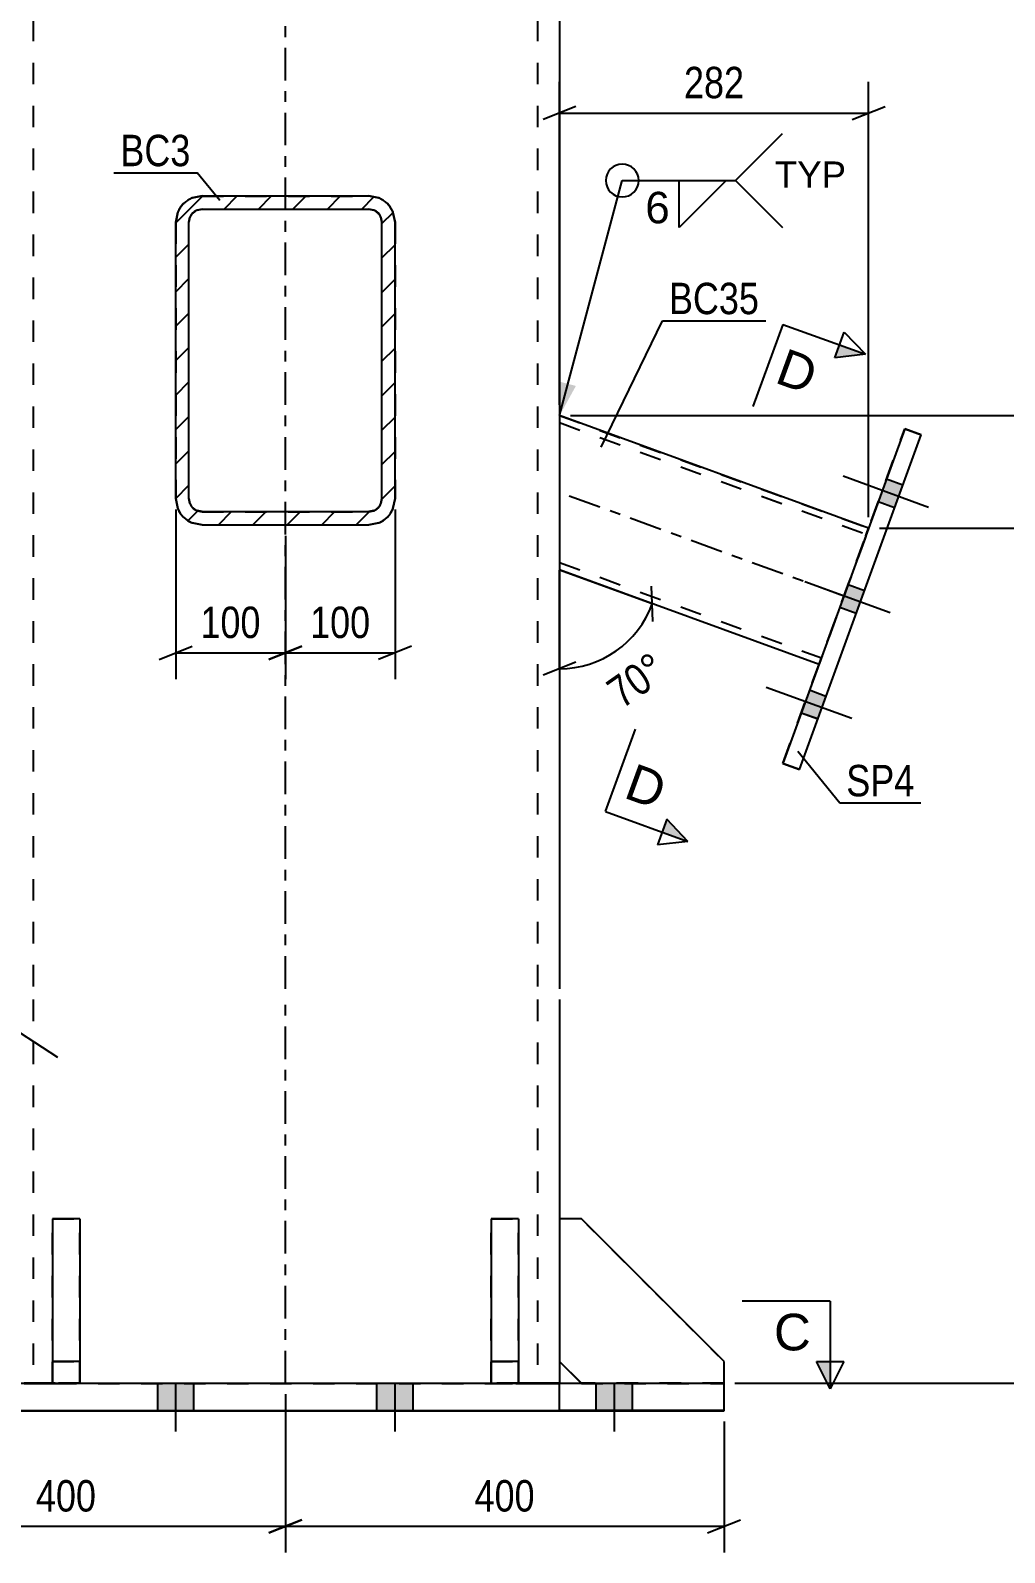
# Model space of a CAD drawing. Header units: millimetres. Extents: x 0 to 594, y 0 to 420.
# Drawn here: x 289.6 to 378.5, y 162 to 300.8 of the extents above; entities that cross this region are included whole.
import ezdxf

# ---------------------------------------------------------------- set-up
doc = ezdxf.new("R2010")
doc.units = ezdxf.units.MM
doc.linetypes.add('DXK_LINE_DOT2', pattern=[3.9198, 1.9599, -1.9599])
doc.linetypes.add('DXK_LINE_DOT3', pattern=[5.9187, 2.979, -0.9799, 0.9799, -0.9799])
doc.styles.add('Arial', font='arial.ttf', dxfattribs={"height": 0.2})
doc.styles.add('Arial Narrow', font='ARIALN.TTF', dxfattribs={"height": 0.2})

# ---------------------------------------------------------------- blocks, each defined once
blk = doc.blocks.new('Bolt-682013357-2105 - 2008')
at = {"linetype": 'Continuous'}
for points in [[(368.43, 257.28), (369.19, 259.34), (367.68, 259.89), (366.93, 257.82)], [(368.43, 257.28), (369.19, 259.35), (367.68, 259.89), (366.93, 257.83)], [(368.43, 257.28), (369.19, 259.35), (367.68, 259.89), (366.93, 257.83)], [(364.93, 247.64), (365.68, 249.71), (364.18, 250.26), (363.42, 248.19)], [(364.93, 247.65), (365.68, 249.72), (364.18, 250.26), (363.42, 248.2)], [(361.42, 238.01), (362.17, 240.08), (360.67, 240.63), (359.92, 238.56)], [(361.42, 238.01), (362.17, 240.08), (360.67, 240.63), (359.92, 238.56)], [(361.42, 238.02), (362.17, 240.08), (360.67, 240.63), (359.92, 238.56)]]:
    blk.add_hatch(color=1, dxfattribs=at).paths.add_polyline_path(points)
at = {"color": 1, "linetype": 'Continuous'}
for p, q in [((371.53, 257.32), (363.73, 260.16)), ((371.53, 257.32), (363.73, 260.16)), ((371.53, 257.32), (363.73, 260.16)), ((369.19, 259.34), (367.68, 259.89)), ((369.19, 259.35), (367.68, 259.89)), ((369.19, 259.35), (367.68, 259.89)), ((368.43, 257.28), (366.93, 257.83)), ((368.43, 257.28), (366.93, 257.83)), ((368.43, 257.28), (366.93, 257.82)), ((368.03, 247.69), (360.23, 250.53)), ((368.03, 247.69), (360.23, 250.52)), ((365.68, 249.71), (364.18, 250.26)), ((365.68, 249.72), (364.18, 250.26)), ((364.93, 247.65), (363.42, 248.2)), ((364.93, 247.64), (363.42, 248.19)), ((364.52, 238.06), (356.72, 240.9)), ((364.52, 238.05), (356.72, 240.89)), ((364.52, 238.06), (356.72, 240.89)), ((362.17, 240.08), (360.67, 240.63)), ((362.17, 240.08), (360.67, 240.63)), ((362.17, 240.08), (360.67, 240.63)), ((361.42, 238.01), (359.92, 238.56)), ((361.42, 238.01), (359.92, 238.56)), ((361.42, 238.02), (359.92, 238.56))]:
    blk.add_line(p, q, dxfattribs=at)
blk = doc.blocks.new('Bolt-682013357-2106 - 2008')
at = {"linetype": 'Continuous'}
for points in [[(281.22, 174.9), (284.52, 174.9), (284.52, 177.4), (281.22, 177.4)], [(281.22, 174.9), (284.52, 174.9), (284.52, 177.4), (281.22, 177.4)], [(301.22, 174.91), (304.52, 174.91), (304.52, 177.41), (301.22, 177.41)], [(301.22, 174.9), (304.52, 174.9), (304.52, 177.4), (301.22, 177.4)], [(321.22, 174.91), (324.52, 174.91), (324.52, 177.41), (321.22, 177.41)], [(321.22, 174.9), (324.52, 174.9), (324.52, 177.4), (321.22, 177.4)], [(341.22, 174.9), (344.52, 174.9), (344.52, 177.4), (341.22, 177.4)], [(341.22, 174.9), (344.52, 174.9), (344.52, 177.4), (341.22, 177.4)]]:
    blk.add_hatch(color=1, dxfattribs=at).paths.add_polyline_path(points)
at = {"color": 1, "linetype": 'Continuous'}
for p, q in [((281.22, 174.9), (281.22, 177.4)), ((281.22, 174.9), (281.22, 177.4)), ((282.87, 173), (282.87, 177.4)), ((282.87, 173), (282.87, 177.4)), ((284.52, 174.9), (284.52, 177.4)), ((284.52, 174.9), (284.52, 177.4)), ((301.22, 174.91), (301.22, 177.41)), ((301.22, 174.9), (301.22, 177.4)), ((302.87, 173.01), (302.87, 177.41)), ((302.87, 173), (302.87, 177.4)), ((304.52, 174.91), (304.52, 177.41)), ((304.52, 174.9), (304.52, 177.4)), ((321.22, 174.91), (321.22, 177.41)), ((321.22, 174.9), (321.22, 177.4)), ((322.87, 173.01), (322.87, 177.41)), ((322.87, 173), (322.87, 177.4)), ((324.52, 174.91), (324.52, 177.41)), ((324.52, 174.9), (324.52, 177.4)), ((341.22, 174.9), (341.22, 177.4)), ((341.22, 174.9), (341.22, 177.4)), ((342.87, 173), (342.87, 177.4)), ((342.87, 173), (342.87, 177.4)), ((344.52, 174.9), (344.52, 177.4)), ((344.52, 174.9), (344.52, 177.4))]:
    blk.add_line(p, q, dxfattribs=at)
blk = doc.blocks.new('Part-682013357-2045 - 2008')
at = {"color": 2, "linetype": 'Continuous'}
for p, q in [((366.06, 255.43), (337.87, 265.69)), ((337.87, 251.64), (361.54, 243.03)), ((337.87, 251.64), (361.54, 243.02))]:
    blk.add_line(p, q, dxfattribs=at)
at = {"color": 7, "linetype": 'DXK_LINE_DOT2'}
for p, q in [((337.87, 265.69), (337.87, 251.64)), ((337.87, 265.69), (366.06, 255.43)), ((337.87, 265.05), (365.85, 254.87)), ((337.87, 265.05), (365.85, 254.86)), ((365.8, 254.73), (361.76, 243.63)), ((365.8, 254.73), (361.8, 243.72)), ((365.79, 254.7), (361.81, 243.75)), ((365.73, 254.52), (361.81, 243.75)), ((365.79, 254.7), (365.73, 254.52)), ((365.79, 254.7), (365.84, 254.82)), ((365.84, 254.82), (365.79, 254.7)), ((365.94, 255.1), (365.8, 254.73)), ((365.8, 254.73), (365.94, 255.1)), ((365.84, 254.82), (365.85, 254.87)), ((365.85, 254.86), (365.84, 254.82)), ((365.85, 254.86), (365.85, 254.87)), ((366.03, 255.34), (365.94, 255.1)), ((365.94, 255.1), (366.03, 255.34)), ((366.06, 255.43), (366.03, 255.34)), ((366.03, 255.34), (366.06, 255.43)), ((366.06, 255.43), (366.06, 255.43)), ((337.87, 252.28), (361.75, 243.59)), ((337.87, 252.28), (361.75, 243.59)), ((361.57, 243.11), (361.54, 243.03)), ((361.54, 243.02), (361.57, 243.11)), ((361.54, 243.02), (361.54, 243.03)), ((361.54, 243.02), (361.54, 243.02)), ((361.66, 243.36), (361.57, 243.11)), ((361.57, 243.11), (361.66, 243.35)), ((361.8, 243.72), (361.66, 243.36)), ((361.66, 243.35), (361.76, 243.63)), ((361.76, 243.63), (361.75, 243.59)), ((361.75, 243.59), (361.76, 243.63)), ((361.75, 243.59), (361.75, 243.59)), ((361.81, 243.75), (361.76, 243.63)), ((361.76, 243.63), (361.81, 243.75))]:
    blk.add_line(p, q, dxfattribs=at)
at = {"color": 7, "linetype": 'DXK_LINE_DOT3'}
blk.add_line((363.8, 249.23), (337.87, 258.67), dxfattribs=at)
blk = doc.blocks.new('Part-682013357-2055 - 2008')
at = {"color": 2, "linetype": 'Continuous'}
for p, q in [((369.36, 264.5), (358.24, 233.96)), ((359.75, 233.41), (370.86, 263.95)), ((359.75, 233.41), (370.86, 263.95)), ((370.86, 263.95), (369.36, 264.5)), ((370.86, 263.95), (370.86, 263.95)), ((370.86, 263.95), (370.86, 263.95)), ((358.24, 233.96), (359.75, 233.41)), ((358.24, 233.96), (358.24, 233.95)), ((358.24, 233.95), (358.24, 233.96)), ((359.75, 233.41), (358.24, 233.95)), ((359.75, 233.41), (359.75, 233.41))]:
    blk.add_line(p, q, dxfattribs=at)
at = {"color": 7, "linetype": 'DXK_LINE_DOT2'}
for p, q in [((358.24, 233.96), (369.36, 264.49)), ((369.36, 264.5), (369.36, 264.49)), ((369.36, 264.49), (370.86, 263.95))]:
    blk.add_line(p, q, dxfattribs=at)
blk = doc.blocks.new('Part-682013357-2069 - 2008')
at = {"color": 2, "linetype": 'Continuous'}
for p, q in [((291.62, 192.41), (291.62, 192.41)), ((294.12, 192.41), (291.62, 192.41)), ((291.62, 192.41), (291.62, 177.41)), ((294.12, 192.41), (294.12, 192.41)), ((294.12, 192.41), (294.12, 177.41)), ((294.12, 179.41), (291.62, 179.41)), ((291.62, 177.41), (294.12, 177.41))]:
    blk.add_line(p, q, dxfattribs=at)
at = {"color": 7, "linetype": 'DXK_LINE_DOT2'}
for p, q in [((291.62, 192.41), (294.12, 192.41)), ((291.62, 179.41), (294.12, 179.41)), ((291.62, 179.41), (291.62, 177.41)), ((294.12, 179.41), (294.12, 177.41)), ((294.12, 177.41), (291.62, 177.41)), ((291.62, 177.41), (291.62, 177.41)), ((294.12, 177.41), (294.12, 177.41))]:
    blk.add_line(p, q, dxfattribs=at)
blk = doc.blocks.new('Part-682013357-2070 - 2008')
at = {"color": 7, "linetype": 'DXK_LINE_DOT2'}
for p, q in [((339.87, 192.4), (337.87, 192.4)), ((337.87, 192.4), (337.87, 179.4)), ((339.87, 192.4), (337.87, 192.4)), ((352.87, 179.4), (339.87, 192.4)), ((339.87, 192.4), (339.87, 192.4)), ((339.87, 192.4), (352.87, 179.4)), ((337.87, 179.4), (337.87, 179.4)), ((339.87, 177.4), (337.87, 179.4)), ((352.87, 177.4), (352.87, 179.4)), ((339.87, 177.4), (339.86, 177.41)), ((339.87, 177.4), (352.87, 177.4)), ((339.87, 177.4), (339.87, 177.4)), ((339.87, 177.4), (352.87, 177.4))]:
    blk.add_line(p, q, dxfattribs=at)
at = {"color": 2, "linetype": 'Continuous'}
blk.add_line((339.86, 177.41), (337.87, 179.4), dxfattribs=at)
blk = doc.blocks.new('Part-682013357-2071 - 2008')
at = {"color": 7, "linetype": 'DXK_LINE_DOT2'}
for p, q in [((331.62, 177.4), (331.62, 192.4)), ((334.12, 192.4), (331.62, 192.4)), ((331.62, 192.4), (334.12, 192.4)), ((334.12, 177.4), (334.12, 192.4)), ((331.62, 179.4), (334.12, 179.4)), ((334.12, 179.4), (331.62, 179.4)), ((331.62, 177.4), (331.62, 177.4)), ((331.62, 177.4), (334.12, 177.4)), ((331.62, 177.4), (334.12, 177.4)), ((334.12, 177.4), (334.12, 177.4))]:
    blk.add_line(p, q, dxfattribs=at)
blk = doc.blocks.new('Part-682013357-2073 - 2008')
at = {"color": 7, "linetype": 'DXK_LINE_DOT2'}
for p, q in [((291.62, 177.4), (291.62, 192.4)), ((294.12, 192.4), (291.62, 192.4)), ((291.62, 192.4), (294.12, 192.4)), ((294.12, 177.4), (294.12, 192.4)), ((291.62, 179.4), (294.12, 179.4)), ((294.12, 179.4), (291.62, 179.4)), ((291.62, 177.4), (291.62, 177.4)), ((291.62, 177.4), (294.12, 177.4)), ((291.62, 177.4), (294.12, 177.4)), ((294.12, 177.4), (294.12, 177.4))]:
    blk.add_line(p, q, dxfattribs=at)
blk = doc.blocks.new('Part-682013357-2078 - 2008')
at = {"color": 2, "linetype": 'Continuous'}
for p, q in [((272.87, 177.41), (287.87, 177.41)), ((272.87, 174.91), (272.87, 177.41)), ((287.87, 177.41), (337.87, 177.41)), ((287.87, 174.91), (287.87, 177.41)), ((337.87, 177.41), (352.87, 177.41)), ((337.87, 174.91), (337.87, 177.41)), ((352.87, 174.91), (352.87, 177.41)), ((272.87, 174.91), (287.87, 174.91)), ((272.87, 174.91), (272.87, 174.9)), ((272.87, 174.9), (272.87, 174.91)), ((272.87, 174.9), (287.87, 174.9)), ((287.87, 174.91), (337.87, 174.91)), ((287.87, 174.9), (337.87, 174.9)), ((352.87, 174.91), (337.87, 174.91)), ((337.87, 174.9), (352.87, 174.9)), ((352.87, 174.9), (352.87, 174.91)), ((352.87, 174.9), (352.87, 174.91))]:
    blk.add_line(p, q, dxfattribs=at)
at = {"color": 7, "linetype": 'DXK_LINE_DOT2'}
for p, q in [((272.87, 177.4), (272.87, 177.41)), ((287.87, 177.4), (272.87, 177.4)), ((337.87, 177.4), (287.87, 177.4)), ((352.87, 177.4), (337.87, 177.4)), ((287.87, 174.9), (287.87, 174.91)), ((337.87, 174.91), (337.87, 174.9))]:
    blk.add_line(p, q, dxfattribs=at)
blk = doc.blocks.new('Part-682013357-2083 - 2008')
at = {"color": 7, "linetype": 'DXK_LINE_DOT2'}
for p, q in [((289.87, 305.73), (289.87, 213.41)), ((335.87, 305.73), (335.87, 213.41)), ((289.87, 212.41), (289.87, 177.41)), ((335.87, 212.41), (335.87, 177.41)), ((337.87, 192.41), (337.87, 179.41)), ((290.34, 177.41), (289.04, 177.41)), ((289.04, 177.4), (290.34, 177.4)), ((289.87, 177.4), (289.87, 177.41)), ((289.87, 177.4), (289.87, 177.41)), ((289.87, 177.41), (290.02, 177.41)), ((290.02, 177.4), (289.87, 177.4)), ((290.02, 177.41), (290.45, 177.41)), ((290.45, 177.4), (290.02, 177.4)), ((291.87, 177.41), (290.34, 177.41)), ((290.34, 177.4), (291.87, 177.4)), ((290.45, 177.41), (291.1, 177.41)), ((291.1, 177.4), (290.45, 177.4)), ((291.1, 177.41), (291.87, 177.41)), ((291.87, 177.4), (291.1, 177.4)), ((291.87, 177.41), (333.87, 177.41)), ((291.87, 177.41), (333.87, 177.41)), ((291.87, 177.4), (333.87, 177.4)), ((291.87, 177.4), (333.87, 177.4)), ((333.87, 177.41), (334.63, 177.41)), ((335.4, 177.41), (333.87, 177.41)), ((334.63, 177.4), (333.87, 177.4)), ((333.87, 177.4), (335.4, 177.4)), ((334.63, 177.41), (335.28, 177.41)), ((335.28, 177.4), (334.63, 177.4)), ((335.28, 177.41), (335.71, 177.41)), ((335.71, 177.4), (335.28, 177.4)), ((336.7, 177.41), (335.4, 177.41)), ((335.4, 177.4), (336.7, 177.4)), ((335.71, 177.41), (335.87, 177.41)), ((335.87, 177.4), (335.71, 177.4)), ((335.87, 177.4), (335.87, 177.41)), ((335.87, 177.4), (335.87, 177.41)), ((337.56, 177.41), (336.7, 177.41)), ((336.7, 177.4), (337.56, 177.4)), ((337.87, 177.41), (337.56, 177.41)), ((337.56, 177.4), (337.87, 177.4)), ((337.87, 177.4), (337.87, 177.41)), ((337.87, 177.41), (337.87, 177.4))]:
    blk.add_line(p, q, dxfattribs=at)
at = {"color": 7, "linetype": 'DXK_LINE_DOT3'}
for p, q in [((312.87, 213.41), (312.87, 305.73)), ((312.87, 177.4), (312.87, 212.41))]:
    blk.add_line(p, q, dxfattribs=at)
at = {"color": 2, "linetype": 'Continuous'}
for p, q in [((337.87, 305.73), (337.87, 213.41)), ((337.87, 212.41), (337.87, 192.41)), ((337.87, 179.41), (337.87, 177.41))]:
    blk.add_line(p, q, dxfattribs=at)
blk = doc.blocks.new('Part-682013357-2123 - 2008')
at = {"color": 7, "linetype": 'DXK_LINE_DOT2'}
for p, q in [((305.27, 285.72), (304.35, 285.54)), ((305.27, 285.72), (320.47, 285.72)), ((305.27, 285.72), (305.27, 285.72)), ((320.47, 285.72), (320.47, 285.72)), ((321.38, 285.54), (320.47, 285.72)), ((303.05, 284.24), (302.87, 283.32)), ((302.87, 283.32), (302.87, 258.12)), ((304.07, 283.32), (304.16, 283.78)), ((304.07, 283.32), (304.07, 283.32)), ((304.07, 258.12), (304.07, 283.32)), ((304.16, 283.78), (304.16, 283.78)), ((304.81, 284.43), (305.27, 284.52)), ((305.27, 284.52), (305.27, 284.52)), ((305.27, 284.52), (320.47, 284.52)), ((320.47, 284.52), (320.47, 284.52)), ((320.47, 284.52), (320.93, 284.43)), ((321.58, 283.78), (321.58, 283.78)), ((321.58, 283.78), (321.67, 283.32)), ((321.67, 283.32), (321.67, 283.32)), ((321.67, 258.12), (321.67, 283.32)), ((322.87, 283.32), (322.68, 284.24)), ((322.87, 283.32), (322.87, 258.12)), ((302.87, 258.12), (303.05, 257.2)), ((303.05, 257.2), (303.05, 257.2)), ((304.07, 258.12), (304.07, 258.12)), ((304.16, 257.66), (304.07, 258.12)), ((305.27, 256.92), (304.81, 257.01)), ((305.27, 256.92), (305.27, 256.92)), ((305.27, 256.92), (320.47, 256.92)), ((320.93, 257.01), (320.47, 256.92)), ((320.47, 256.92), (320.47, 256.92)), ((321.67, 258.12), (321.58, 257.66)), ((321.67, 258.12), (321.67, 258.12)), ((322.68, 257.2), (322.87, 258.12)), ((322.68, 257.2), (322.68, 257.2)), ((304.35, 255.91), (305.27, 255.72)), ((305.27, 255.72), (320.47, 255.72)), ((305.27, 255.72), (305.27, 255.72)), ((320.47, 255.72), (321.38, 255.91)), ((320.47, 255.72), (320.47, 255.72))]:
    blk.add_line(p, q, dxfattribs=at)
at = {"color": 7, "linetype": 'DXK_LINE_DOT3'}
blk.add_line((312.87, 270.72), (312.87, 270.72), dxfattribs=at)
at = {"color": 7, "linetype": 'DXK_LINE_DOT2'}
for centre, radius, start, end in [((305.27, 283.32), 2.4, 112.5, 157.5), ((320.47, 283.32), 2.4, 22.5, 67.5), ((305.27, 283.32), 1.2, 112.5, 157.5), ((320.47, 283.32), 1.2, 22.5, 67.5), ((305.27, 258.12), 2.4, 202.5, 247.5), ((305.27, 258.12), 1.2, 202.5, 247.5), ((320.47, 258.12), 1.2, 292.5, 337.5), ((320.47, 258.12), 2.4, 292.5, 337.5)]:
    blk.add_arc(centre, radius, start, end, dxfattribs=at)
blk = doc.blocks.new('Part-682013357-2125 - 2008')
at = {"color": 2, "linetype": 'Continuous'}
for p, q in [((331.62, 192.41), (331.62, 192.41)), ((334.12, 192.41), (331.62, 192.41)), ((331.62, 192.41), (331.62, 177.41)), ((334.12, 192.41), (334.12, 192.41)), ((334.12, 192.41), (334.12, 177.41)), ((334.12, 179.41), (331.62, 179.41)), ((331.62, 177.41), (334.12, 177.41))]:
    blk.add_line(p, q, dxfattribs=at)
at = {"color": 7, "linetype": 'DXK_LINE_DOT2'}
for p, q in [((331.62, 192.41), (334.12, 192.41)), ((331.62, 179.41), (334.12, 179.41)), ((331.62, 179.41), (331.62, 177.41)), ((334.12, 179.41), (334.12, 177.41)), ((334.12, 177.41), (331.62, 177.41)), ((331.62, 177.41), (331.62, 177.41)), ((334.12, 177.41), (334.12, 177.41))]:
    blk.add_line(p, q, dxfattribs=at)
blk = doc.blocks.new('Part-682013357-2126 - 2008')
at = {"color": 2, "linetype": 'Continuous'}
for p, q in [((339.87, 192.41), (337.87, 192.41)), ((337.87, 192.41), (337.87, 179.41)), ((352.87, 179.41), (339.87, 192.41)), ((339.87, 192.41), (339.87, 192.41)), ((339.86, 177.41), (337.87, 179.41)), ((352.87, 177.41), (352.87, 179.41))]:
    blk.add_line(p, q, dxfattribs=at)
at = {"color": 7, "linetype": 'DXK_LINE_DOT2'}
for p, q in [((339.87, 192.41), (337.87, 192.41)), ((339.87, 192.41), (352.87, 179.41)), ((339.87, 177.41), (337.87, 179.41)), ((339.87, 177.41), (339.86, 177.41)), ((339.87, 177.41), (352.87, 177.41)), ((339.87, 177.41), (339.87, 177.41)), ((352.87, 177.41), (339.87, 177.41)), ((352.87, 177.41), (352.87, 177.41)), ((352.87, 177.41), (352.87, 177.41))]:
    blk.add_line(p, q, dxfattribs=at)
blk = doc.blocks.new('Part-682013357-2141 - 2008')
at = {"linetype": 'Continuous'}
h = blk.add_hatch(dxfattribs=at)
h.set_pattern_fill('', scale=0.7, style=0, pattern_type=0)
h.set_pattern_definition([(45, (302.8664, 258.135), (-1.57154, 1.57154), [])])
h.paths.add_polyline_path([(302.87, 283.34), (302.87, 258.14), (303.05, 257.22), (303.57, 256.44), (304.35, 255.92), (305.27, 255.74), (320.47, 255.74), (321.38, 255.92), (322.16, 256.44), (322.68, 257.22), (322.87, 258.14), (322.87, 283.34), (322.68, 284.25), (322.16, 285.03), (321.38, 285.55), (320.47, 285.74), (305.27, 285.74), (304.35, 285.55), (303.57, 285.03), (303.05, 284.25)])
h.paths.add_polyline_path([(304.42, 284.18), (304.81, 284.44), (305.27, 284.54), (320.47, 284.54), (320.93, 284.44), (321.31, 284.18), (321.58, 283.79), (321.67, 283.34), (321.67, 258.14), (321.58, 257.68), (321.31, 257.29), (320.93, 257.03), (320.47, 256.94), (305.27, 256.94), (304.81, 257.03), (304.42, 257.29), (304.16, 257.68), (304.07, 258.14), (304.07, 283.34), (304.16, 283.79)])
at = {"color": 2, "linetype": 'Continuous'}
for p, q in [((305.27, 285.74), (304.35, 285.55)), ((305.27, 285.74), (320.47, 285.74)), ((321.38, 285.55), (320.47, 285.74)), ((303.05, 284.25), (302.87, 283.34)), ((302.87, 258.14), (302.87, 283.34)), ((304.07, 283.34), (304.16, 283.79)), ((304.07, 258.14), (304.07, 283.34)), ((304.81, 284.44), (305.27, 284.54)), ((305.27, 284.53), (304.81, 284.44)), ((305.27, 284.53), (305.27, 284.54)), ((305.27, 284.54), (320.47, 284.54)), ((305.27, 284.53), (320.47, 284.53)), ((320.47, 284.53), (320.47, 284.54)), ((320.47, 284.54), (320.93, 284.44)), ((320.93, 284.44), (320.47, 284.53)), ((321.58, 283.79), (321.67, 283.34)), ((321.67, 258.14), (321.67, 283.34)), ((322.87, 283.34), (322.68, 284.25)), ((322.87, 258.14), (322.87, 283.34)), ((302.87, 258.14), (303.05, 257.22)), ((304.16, 257.68), (304.07, 258.14)), ((305.27, 256.94), (304.81, 257.03)), ((305.27, 256.94), (320.47, 256.94)), ((320.93, 257.03), (320.47, 256.94)), ((321.67, 258.14), (321.58, 257.68)), ((322.68, 257.22), (322.87, 258.14)), ((304.35, 255.92), (305.27, 255.74)), ((305.27, 255.73), (304.35, 255.91)), ((305.27, 255.73), (305.27, 255.74)), ((305.27, 255.74), (320.47, 255.74)), ((305.27, 255.73), (320.47, 255.73)), ((320.47, 255.74), (321.38, 255.92)), ((321.38, 255.91), (320.47, 255.73)), ((320.47, 255.73), (320.47, 255.74))]:
    blk.add_line(p, q, dxfattribs=at)
at = {"color": 7, "linetype": 'DXK_LINE_DOT2'}
for p, q in [((304.35, 285.55), (305.27, 285.73)), ((305.27, 285.73), (305.27, 285.74)), ((305.27, 285.73), (320.47, 285.73)), ((320.47, 285.73), (320.47, 285.74)), ((320.47, 285.73), (321.38, 285.55)), ((302.87, 283.33), (303.05, 284.25)), ((302.87, 283.34), (302.87, 258.13)), ((304.16, 283.79), (304.07, 283.33)), ((304.07, 283.33), (304.07, 283.34)), ((304.07, 258.13), (304.07, 283.33)), ((304.16, 283.79), (304.16, 283.79)), ((321.58, 283.79), (321.58, 283.79)), ((321.67, 283.33), (321.58, 283.79)), ((321.67, 283.33), (321.67, 283.34)), ((321.67, 258.13), (321.67, 283.33)), ((322.68, 284.25), (322.87, 283.33)), ((322.87, 283.34), (322.87, 258.13)), ((303.05, 257.21), (302.87, 258.13)), ((303.05, 257.21), (303.05, 257.22)), ((304.07, 258.13), (304.07, 258.14)), ((304.07, 258.13), (304.16, 257.67)), ((304.81, 257.02), (305.27, 256.93)), ((305.27, 256.93), (305.27, 256.94)), ((305.27, 256.93), (320.47, 256.93)), ((320.47, 256.93), (320.93, 257.02)), ((320.47, 256.93), (320.47, 256.94)), ((321.58, 257.67), (321.67, 258.13)), ((321.67, 258.13), (321.67, 258.14)), ((322.87, 258.13), (322.68, 257.21)), ((322.68, 257.21), (322.68, 257.22)), ((322.87, 258.13), (322.87, 258.14))]:
    blk.add_line(p, q, dxfattribs=at)
at = {"color": 7, "linetype": 'DXK_LINE_DOT3'}
blk.add_line((312.87, 270.73), (312.87, 270.74), dxfattribs=at)
at = {"color": 7, "linetype": 'DXK_LINE_DOT2'}
for centre, radius, start, end in [((305.27, 283.33), 2.4, 112.5, 157.5), ((320.47, 283.33), 2.4, 22.5, 67.5), ((305.27, 258.13), 1.2, 202.5, 247.5), ((320.47, 258.13), 1.2, 292.5, 337.5)]:
    blk.add_arc(centre, radius, start, end, dxfattribs=at)
at = {"color": 2, "linetype": 'Continuous'}
for centre, radius, start, end in [((305.27, 283.34), 2.4, 112.5, 157.5), ((320.47, 283.34), 2.4, 22.5, 67.5), ((305.27, 283.33), 1.2, 112.5, 157.5), ((305.27, 283.34), 1.2, 112.5, 157.5), ((320.47, 283.33), 1.2, 22.5, 67.5), ((320.47, 283.34), 1.2, 22.5, 67.5), ((305.27, 258.14), 2.4, 202.5, 247.5), ((305.27, 258.13), 2.4, 202.5, 247.5), ((305.27, 258.14), 1.2, 202.5, 247.5), ((320.47, 258.14), 1.2, 292.5, 337.5), ((320.47, 258.14), 2.4, 292.5, 337.5), ((320.47, 258.13), 2.4, 292.5, 337.5)]:
    blk.add_arc(centre, radius, start, end, dxfattribs=at)
blk = doc.blocks.new('AngleDimension-682013357-2244 - 2008')
at = {"color": 7, "linetype": 'Continuous'}
for p, q in [((346.32, 248.53), (337.87, 251.6)), ((337.87, 242.6), (337.87, 251.6)), ((337.87, 250.64), (337.87, 242.6)), ((346.37, 246.91), (346.27, 250.14)), ((339.37, 243.2), (336.37, 242))]:
    blk.add_line(p, q, dxfattribs=at)
blk.add_arc((337.87, 251.6), 9, 270, 340, dxfattribs=at)
at = {"color": 0}
blk.add_wipeout([(348.7, 241.76), (346.29, 245.2), (341, 241.49), (343.41, 238.05)], dxfattribs=at)
at = {"color": 3, "style": 'Arial Narrow'}
blk.add_text('70°', height=2.863, rotation=35.002, dxfattribs=at).set_placement((343.56, 238.89))
blk = doc.blocks.new('StraightDimension-682013357-2296 - 2008')
at = {"color": 7, "linetype": 'Continuous'}
for p, q in [((322.87, 257.14), (322.87, 241.65)), ((312.87, 254.74), (312.87, 241.65)), ((311.37, 243.45), (314.37, 244.65)), ((324.37, 244.65), (321.37, 243.45)), ((312.87, 244.05), (322.87, 244.05))]:
    blk.add_line(p, q, dxfattribs=at)
at = {"color": 0}
blk.add_wipeout([(321.21, 244.8), (321.21, 249), (314.52, 249), (314.52, 244.8)], dxfattribs=at)
at = {"color": 3, "style": 'Arial Narrow'}
blk.add_text('100', height=2.863, dxfattribs=at).set_placement((315.12, 245.4))
blk = doc.blocks.new('StraightDimension-682013357-2312 - 2008')
at = {"color": 7, "linetype": 'Continuous'}
for p, q in [((302.87, 257.14), (302.87, 241.65)), ((312.87, 254.74), (312.87, 241.65)), ((301.37, 243.45), (304.37, 244.65)), ((314.37, 244.65), (311.37, 243.45)), ((302.87, 244.05), (312.87, 244.05))]:
    blk.add_line(p, q, dxfattribs=at)
at = {"color": 0}
blk.add_wipeout([(311.21, 244.8), (311.21, 249), (304.52, 249), (304.52, 244.8)], dxfattribs=at)
at = {"color": 3, "style": 'Arial Narrow'}
blk.add_text('100', height=2.863, dxfattribs=at).set_placement((305.12, 245.4))
blk = doc.blocks.new('StraightDimension-682013357-9631 - 2008')
at = {"color": 7, "linetype": 'Continuous'}
for p, q in [((337.87, 266.69), (337.87, 296.15)), ((366.06, 256.43), (366.06, 296.15)), ((339.37, 293.9), (336.37, 292.7)), ((337.87, 293.3), (366.06, 293.3)), ((364.56, 292.7), (367.56, 293.9))]:
    blk.add_line(p, q, dxfattribs=at)
at = {"color": 0}
blk.add_wipeout([(355.3, 294.05), (355.3, 298.25), (348.62, 298.25), (348.62, 294.05)], dxfattribs=at)
at = {"color": 3, "style": 'Arial Narrow'}
blk.add_text('282', height=2.863, dxfattribs=at).set_placement((349.22, 294.65))
blk = doc.blocks.new('StraightDimension-682013357-21711 - 2008')
at = {"color": 7, "linetype": 'Continuous'}
for p, q in [((392.39, 345.75), (391.19, 348.75)), ((367.06, 347.25), (402.23, 347.25)), ((391.79, 265.69), (391.79, 347.25)), ((391.19, 267.19), (392.39, 264.19)), ((338.87, 265.69), (402.23, 265.69))]:
    blk.add_line(p, q, dxfattribs=at)
at = {"color": 0}
blk.add_wipeout([(391.04, 310.73), (386.84, 310.73), (386.84, 302.21), (391.04, 302.21)], dxfattribs=at)
at = {"color": 3, "style": 'Arial Narrow'}
blk.add_text('3229', height=2.863, rotation=90.0002, dxfattribs=at).set_placement((390.44, 302.81))
at = {"color": 0, "linetype": 'Continuous'}
blk.add_wipeout([(402.83, 347.85), (402.83, 352.05), (392.49, 352.05), (392.49, 347.85)], dxfattribs=at)
at = {"color": 3, "linetype": 'Continuous', "style": 'Arial Narrow'}
blk.add_text('14351', height=2.863, dxfattribs=at).set_placement((393.09, 348.45))
blk = doc.blocks.new('StraightDimension-682013357-21712 - 2008')
at = {"color": 7, "linetype": 'Continuous'}
for p, q in [((391.19, 267.19), (392.39, 264.19)), ((338.87, 265.69), (402.23, 265.69)), ((391.79, 255.43), (391.79, 265.69)), ((392.39, 253.93), (391.19, 256.93)), ((367.06, 255.43), (402.23, 255.43))]:
    blk.add_line(p, q, dxfattribs=at)
at = {"color": 0, "linetype": 'Continuous'}
blk.add_wipeout([(402.83, 266.29), (402.83, 270.49), (392.49, 270.49), (392.49, 266.29)], dxfattribs=at)
at = {"color": 0}
blk.add_wipeout([(391.04, 263.9), (386.84, 263.9), (386.84, 257.22), (391.04, 257.22)], dxfattribs=at)
at = {"color": 3, "linetype": 'Continuous', "style": 'Arial Narrow'}
blk.add_text('11122', height=2.863, dxfattribs=at).set_placement((393.09, 266.89))
at = {"color": 3, "style": 'Arial Narrow'}
blk.add_text('103', height=2.863, rotation=90.0002, dxfattribs=at).set_placement((390.44, 257.82))
blk = doc.blocks.new('StraightDimension-682013357-21713 - 2008')
at = {"color": 7, "linetype": 'Continuous'}
for p, q in [((392.39, 253.93), (391.19, 256.93)), ((367.06, 255.43), (402.23, 255.43)), ((391.79, 177.41), (391.79, 255.43)), ((391.19, 178.91), (392.39, 175.91)), ((353.87, 177.41), (394.92, 177.41))]:
    blk.add_line(p, q, dxfattribs=at)
at = {"color": 0}
blk.add_wipeout([(391.04, 221.59), (386.84, 221.59), (386.84, 211.25), (391.04, 211.25)], dxfattribs=at)
at = {"color": 3, "style": 'Arial Narrow'}
blk.add_text('11019', height=2.863, rotation=90.0002, dxfattribs=at).set_placement((390.44, 211.85))
at = {"color": 0, "linetype": 'Continuous'}
for points in [[(402.83, 256.03), (402.83, 260.23), (392.49, 260.23), (392.49, 256.03)], [(395.52, 178.01), (395.52, 182.21), (392.49, 182.21), (392.49, 178.01)]]:
    blk.add_wipeout(points, dxfattribs=at)
at = {"color": 3, "linetype": 'Continuous', "style": 'Arial Narrow'}
for s, height, p in [('11019', 2.863, (393.09, 256.63)), ('0', 2.86, (393.09, 178.61))]:
    blk.add_text(s, height=height, dxfattribs=at).set_placement(p)
blk = doc.blocks.new('StraightDimension-682013357-23037 - 2008')
at = {"color": 7, "linetype": 'Continuous'}
for p, q in [((312.87, 176.41), (312.87, 161.96)), ((352.87, 173.91), (352.87, 161.96)), ((314.37, 164.96), (311.37, 163.76)), ((312.87, 164.36), (352.87, 164.36)), ((351.37, 163.76), (354.37, 164.96))]:
    blk.add_line(p, q, dxfattribs=at)
at = {"color": 0}
blk.add_wipeout([(336.21, 165.11), (336.21, 169.31), (329.52, 169.31), (329.52, 165.11)], dxfattribs=at)
at = {"color": 3, "style": 'Arial Narrow'}
blk.add_text('400', height=2.863, dxfattribs=at).set_placement((330.12, 165.71))
blk = doc.blocks.new('StraightDimension-682013357-23038 - 2008')
at = {"color": 7, "linetype": 'Continuous'}
for p, q in [((312.87, 176.41), (312.87, 161.96)), ((272.87, 173.9), (272.87, 161.96)), ((274.37, 164.96), (271.37, 163.76)), ((272.87, 164.36), (312.87, 164.36)), ((311.37, 163.76), (314.37, 164.96))]:
    blk.add_line(p, q, dxfattribs=at)
at = {"color": 0}
blk.add_wipeout([(296.21, 165.11), (296.21, 169.31), (289.52, 169.31), (289.52, 165.11)], dxfattribs=at)
at = {"color": 3, "style": 'Arial Narrow'}
blk.add_text('400', height=2.863, dxfattribs=at).set_placement((290.12, 165.71))
blk = doc.blocks.new('Mark-682013357-2041 - 2008')
at = {"color": 0}
blk.add_wipeout([(356.07, 274.95), (356.07, 277.95), (347.85, 277.95), (347.85, 274.95)], dxfattribs=at)
blk.add_wipeout([(356.07, 274.95), (356.07, 277.95), (347.85, 277.95), (347.85, 274.95)], dxfattribs=at)
at = {"color": 30, "linetype": 'Continuous'}
for p, q in [((341.67, 262.8), (347.25, 274.35)), ((347.25, 274.35), (356.67, 274.35))]:
    blk.add_line(p, q, dxfattribs=at)
at = {"color": 3, "style": 'Arial Narrow'}
blk.add_text('BC35', height=2.863, dxfattribs=at).set_placement((347.85, 274.95))
blk = doc.blocks.new('Mark-682013357-2051 - 2008')
at = {"color": 0}
blk.add_wipeout([(370.23, 230.96), (370.23, 233.96), (364.02, 233.96), (364.02, 230.96)], dxfattribs=at)
blk.add_wipeout([(370.23, 230.96), (370.23, 233.96), (364.02, 233.96), (364.02, 230.96)], dxfattribs=at)
at = {"color": 30, "linetype": 'Continuous'}
for p, q in [((359.61, 235.08), (363.42, 230.36)), ((363.42, 230.36), (370.83, 230.36))]:
    blk.add_line(p, q, dxfattribs=at)
at = {"color": 3, "style": 'Arial Narrow'}
blk.add_text('SP4', height=2.863, dxfattribs=at).set_placement((364.02, 230.96))
blk = doc.blocks.new('Mark-682013357-2137 - 2008')
at = {"color": 0}
blk.add_wipeout([(304.21, 288.45), (304.21, 291.45), (297.82, 291.45), (297.82, 288.45)], dxfattribs=at)
blk.add_wipeout([(304.21, 288.45), (304.21, 291.45), (297.82, 291.45), (297.82, 288.45)], dxfattribs=at)
at = {"color": 30, "linetype": 'Continuous'}
for p in [(297.22, 287.85), (306.88, 285.31)]:
    blk.add_line(p, (304.81, 287.85), dxfattribs=at)
at = {"color": 3, "style": 'Arial Narrow'}
blk.add_text('BC3', height=2.863, dxfattribs=at).set_placement((297.82, 288.45))
blk = doc.blocks.new('Mark-682013357-2079 - 2008')
at = {"color": 0}
blk.add_wipeout([(285.98, 211.32), (285.98, 214.32), (279.95, 214.32), (279.95, 211.32)], dxfattribs=at)
blk.add_wipeout([(285.98, 211.32), (285.98, 214.32), (279.95, 214.32), (279.95, 211.32)], dxfattribs=at)
at = {"color": 30, "linetype": 'Continuous'}
for p in [(279.35, 210.72), (292.11, 207.13)]:
    blk.add_line(p, (286.58, 210.72), dxfattribs=at)
at = {"color": 3, "style": 'Arial Narrow'}
blk.add_text('C11', height=2.863, dxfattribs=at).set_placement((279.95, 211.32))
blk = doc.blocks.new('SectionMark-682013357-9803 - 2008')
at = {"linetype": 'Continuous'}
for points in [[(263.47, 179.41), (264.72, 179.41), (263.47, 176.91)], [(361.29, 179.41), (362.54, 179.41), (362.54, 176.91)]]:
    blk.add_hatch(color=6, dxfattribs=at).paths.add_polyline_path(points)
at = {"color": 6, "linetype": 'Continuous'}
for p, q in [((263.47, 184.91), (271.47, 184.91)), ((263.47, 184.91), (263.47, 176.91)), ((362.54, 184.91), (354.54, 184.91)), ((362.54, 184.91), (362.54, 176.91)), ((263.47, 176.91), (262.22, 179.41)), ((264.72, 179.41), (262.22, 179.41)), ((263.47, 176.91), (264.72, 179.41)), ((361.29, 179.41), (363.79, 179.41)), ((362.54, 176.91), (361.29, 179.41)), ((363.79, 179.41), (362.54, 176.91))]:
    blk.add_line(p, q, dxfattribs=at)
at = {"color": 0, "linetype": 'Continuous'}
for points in [[(268.59, 180.41), (268.59, 183.91), (265.22, 183.91), (265.22, 180.41)], [(360.79, 180.41), (360.79, 183.91), (357.42, 183.91), (357.42, 180.41)]]:
    blk.add_wipeout(points, dxfattribs=at)
at = {"color": 3, "linetype": 'Continuous', "style": 'Arial'}
for p in [(265.22, 180.41), (357.42, 180.41)]:
    blk.add_text('C', height=3.34, dxfattribs=at).set_placement(p)
blk = doc.blocks.new('SectionMark-682013357-10135 - 2008')
at = {"linetype": 'Continuous'}
for points in [[(362.98, 270.97), (363.41, 272.14), (365.76, 271.29)], [(347.23, 227.7), (347.66, 228.87), (349.58, 226.84)]]:
    blk.add_hatch(color=6, dxfattribs=at).paths.add_polyline_path(points)
at = {"color": 6, "linetype": 'Continuous'}
for p, q in [((362.98, 270.97), (363.84, 273.32)), ((363.84, 273.32), (365.76, 271.29)), ((365.76, 271.29), (362.98, 270.97)), ((347.66, 228.87), (346.81, 226.53)), ((349.58, 226.84), (347.66, 228.87)), ((349.58, 226.84), (346.81, 226.53))]:
    blk.add_line(p, q, dxfattribs=at)
at = {"color": 0, "linetype": 'Continuous'}
for points in [[(360.55, 267.6), (361.75, 270.88), (358.58, 272.04), (357.38, 268.75)], [(346.77, 229.73), (347.97, 233.02), (344.8, 234.17), (343.6, 230.88)]]:
    blk.add_wipeout(points, dxfattribs=at)
at = {"color": 6, "linetype": 'Continuous'}
for p, q in [((358.24, 274.02), (355.5, 266.51)), ((358.24, 274.02), (365.76, 271.29)), ((342.07, 229.58), (344.8, 237.1)), ((342.07, 229.58), (349.58, 226.84))]:
    blk.add_line(p, q, dxfattribs=at)
at = {"color": 3, "linetype": 'Continuous', "style": 'Arial'}
for p in [(357.38, 268.75), (343.6, 230.88)]:
    blk.add_text('D', height=3.34, rotation=-20.002, dxfattribs=at).set_placement(p)
blk = doc.blocks.new('WeldMark-682013357-11651 - 2008')
at = {"linetype": 'Continuous'}
blk.add_hatch(color=30, dxfattribs=at).paths.add_polyline_path([(339.36, 268.4), (337.87, 265.69), (337.92, 268.78)])
at = {"color": 3, "linetype": 'Continuous'}
for p, q in [((353.91, 287.14), (358.2, 291.42)), ((348.77, 287.14), (353.06, 287.14)), ((353.91, 287.14), (358.2, 282.85))]:
    blk.add_line(p, q, dxfattribs=at)
at = {"color": 30, "linetype": 'Continuous'}
for p, q in [((337.87, 265.69), (343.59, 287.14)), ((343.59, 287.14), (353.91, 287.14))]:
    blk.add_line(p, q, dxfattribs=at)
at = {"color": 3, "linetype": 'Continuous'}
blk.add_arc((343.59, 287.14), 1.5, 90, 270, dxfattribs=at)
at = {"color": 0}
blk.add_wipeout([(348.11, 283.04), (348.11, 286.44), (345.49, 286.44), (345.49, 283.04)], dxfattribs=at)
at = {"color": 3, "linetype": 'Continuous'}
for p, q in [((353.06, 287.14), (348.77, 282.85)), ((348.77, 282.85), (348.77, 287.14))]:
    blk.add_line(p, q, dxfattribs=at)
blk.add_arc((343.59, 287.14), 1.5, 270, 90, dxfattribs=at)
at = {"color": 3, "style": 'Arial'}
blk.add_text('6', height=2.87, dxfattribs=at).set_placement((345.69, 283.24))
at = {"color": 0, "linetype": 'Continuous'}
blk.add_wipeout([(363.99, 286.49), (363.99, 288.99), (357.51, 288.99), (357.51, 286.49)], dxfattribs=at)
blk.add_wipeout([(363.99, 286.49), (363.99, 288.99), (357.51, 288.99), (357.51, 286.49)], dxfattribs=at)
at = {"color": 3, "linetype": 'Continuous', "style": 'Arial'}
blk.add_text('TYP', height=2.388, dxfattribs=at).set_placement((357.51, 286.49))

msp = doc.modelspace()

# ---------------------------------------------------------------- block references
for name in ['Part-682013357-2083 - 2008', 'Part-682013357-2141 - 2008', 'Part-682013357-2123 - 2008', 'Part-682013357-2045 - 2008', 'Part-682013357-2055 - 2008', 'Bolt-682013357-2105 - 2008', 'Part-682013357-2069 - 2008', 'Part-682013357-2073 - 2008', 'Part-682013357-2125 - 2008', 'Part-682013357-2071 - 2008', 'Part-682013357-2126 - 2008', 'Part-682013357-2070 - 2008', 'Part-682013357-2078 - 2008', 'Bolt-682013357-2106 - 2008']:
    msp.add_blockref(name, (0, 0))

# ---------------------------------------------------------------- next in the draw order: block references
for name in ['StraightDimension-682013357-9631 - 2008', 'Mark-682013357-2137 - 2008', 'StraightDimension-682013357-2296 - 2008', 'AngleDimension-682013357-2244 - 2008', 'Mark-682013357-2079 - 2008']:
    msp.add_blockref(name, (0, 0))

# ---------------------------------------------------------------- next in the draw order: block references
for name in ['StraightDimension-682013357-21711 - 2008', 'StraightDimension-682013357-2312 - 2008']:
    msp.add_blockref(name, (0, 0))

# ---------------------------------------------------------------- next in the draw order: block references
msp.add_blockref('StraightDimension-682013357-21712 - 2008', (0, 0))

# ---------------------------------------------------------------- next in the draw order: block references
for name in ['Mark-682013357-2041 - 2008', 'StraightDimension-682013357-21713 - 2008']:
    msp.add_blockref(name, (0, 0))

# ---------------------------------------------------------------- next in the draw order: block references
for name in ['Mark-682013357-2051 - 2008', 'StraightDimension-682013357-23037 - 2008']:
    msp.add_blockref(name, (0, 0))

# ---------------------------------------------------------------- next in the draw order: block references
for name in ['SectionMark-682013357-10135 - 2008', 'StraightDimension-682013357-23038 - 2008']:
    msp.add_blockref(name, (0, 0))

# ---------------------------------------------------------------- next in the draw order: block references
for name in ['WeldMark-682013357-11651 - 2008', 'SectionMark-682013357-9803 - 2008']:
    msp.add_blockref(name, (0, 0))

doc.saveas('drawing.dxf')
